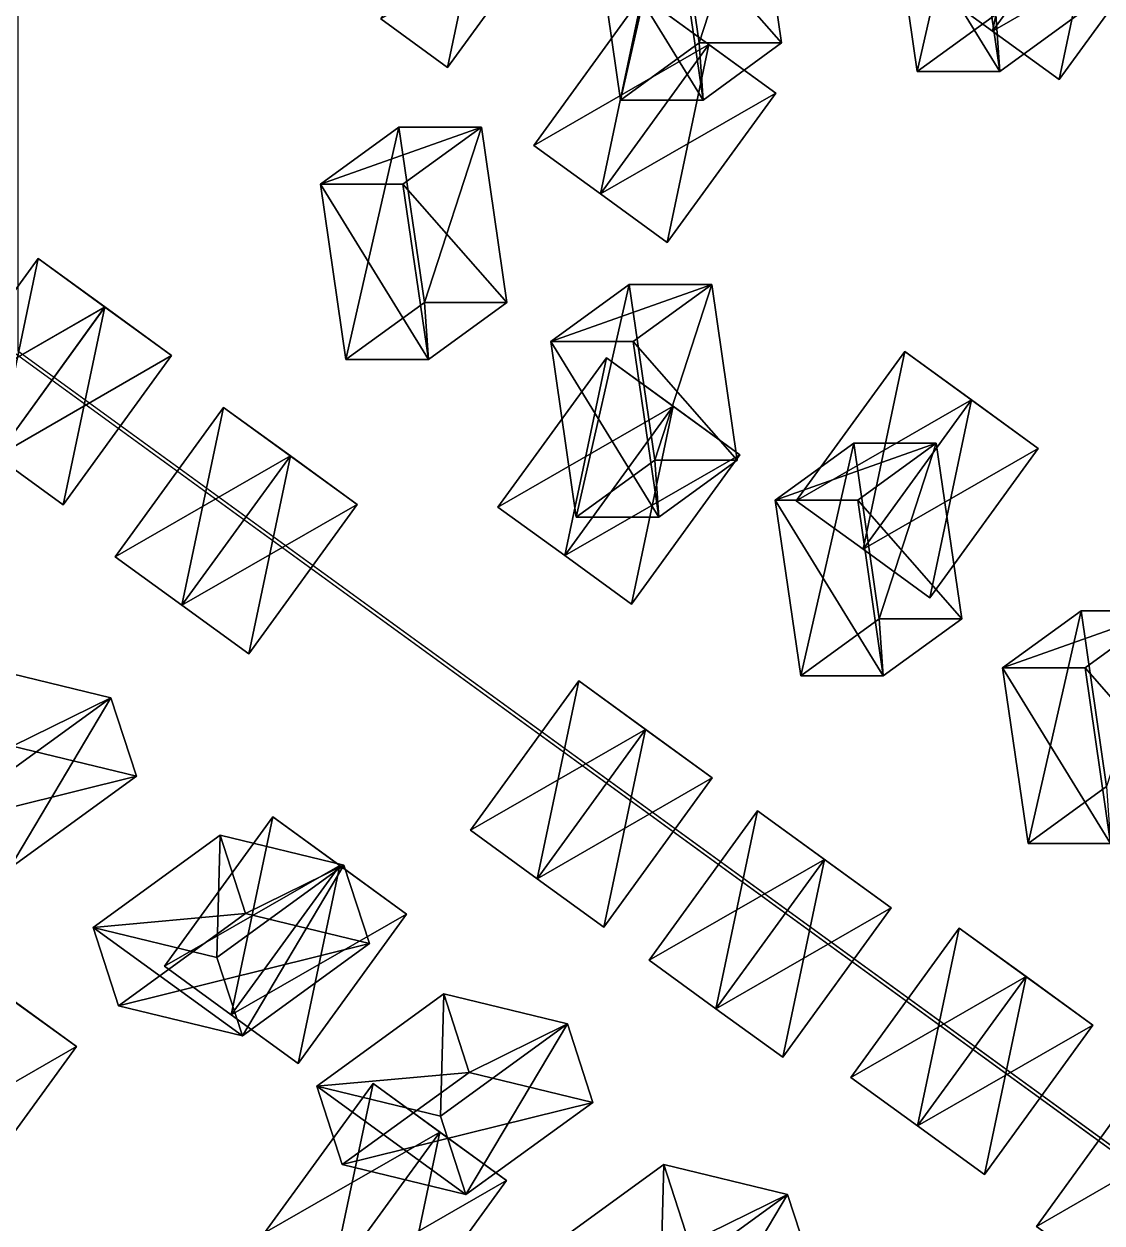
# Model space of a CAD drawing. Header units: metres. Extents: x -324 to 324, y -310 to 311.
# Drawn here: x 162.3 to 220.7, y -164.8 to -99.9 of the extents above; entities that cross this region are included whole.
import ezdxf

# ---------------------------------------------------------------- set-up
doc = ezdxf.new("R2010")
doc.units = ezdxf.units.M

msp = doc.modelspace()

# ---------------------------------------------------------------- linework, layer by layer
for p, q in [((161.96652, -117.55703, -738.10077), (261.9763, -190.21126, -938.09595)), ((261.8568, -190.37567, -938.0959), (161.85379, -117.71214, -738.10077))]:
    msp.add_line(p, q)
for points in [[(61.803394, -190.21127, -1262), (61.803425, 190.21133, -1262), (200, 2.2904767e-05, -1262), (200.0001, 0.00012290476, -1261.9999)], [(161.96648, 117.557076, -738.10077), (161.96652, -117.55703, -738.10077), (261.9763, -190.21126, -938.09595), (261.97638, -190.21115, -938.0958)], [(161.96648, 117.557076, -738.10077), (261.9763, -190.21126, -938.09595), (323.78568, 7.632487e-05, -1061.6997), (323.78577, 0.00017632486, -1061.6996)], [(261.94806, -190.3165, -938.3003), (61.935287, -190.30716, -1261.8993), (200.13196, -0.09587097, -1261.8992), (200.13206, -0.09577097, -1261.899)], [(261.94806, -190.3165, -938.3003), (200.13196, -0.09587097, -1261.8992), (323.74664, -0.101638794, -1061.904), (323.74673, -0.10153879, -1061.9039)], [(214.79051, -100.23242, -1139.4856), (211.17256, -97.60383, -1137.2493), (217.05042, -89.513664, -1137.2493), (217.05052, -89.513565, -1137.2491)], [(217.05042, -89.513664, -1137.2493), (220.66837, -92.14226, -1139.4856), (214.79051, -100.23242, -1139.4856), (214.79062, -100.23232, -1139.4855)], [(210.71364, -102.41851, -827.7577), (209.33154, -92.90794, -824.9938), (213.5852, -89.81777, -833.5001), (213.58531, -89.81767, -833.5)], [(213.5852, -89.81777, -833.5001), (214.96732, -99.32834, -836.264), (210.71364, -102.41851, -827.7577), (210.71375, -102.41841, -827.75757)], [(185.26163, -102.20438, -1184.9407), (181.64323, -99.57546, -1193.8848), (187.52109, -91.4853, -1193.8848), (187.5212, -91.4852, -1193.8846)], [(187.52109, -91.4853, -1193.8848), (191.13948, -94.11421, -1184.9407), (185.26163, -102.20438, -1184.9407), (185.26173, -102.20428, -1184.9406)], [(194.6396, -103.96973, -795.6135), (193.2575, -94.45916, -792.8496), (197.51117, -91.36899, -801.35596), (197.51128, -91.36889, -801.35583)], [(197.51117, -91.36899, -801.35596), (198.89328, -100.879555, -804.1198), (194.6396, -103.96973, -795.6135), (194.63971, -103.96963, -795.6134)], [(198.89328, -100.879555, -804.1198), (197.51117, -91.36899, -801.35596), (201.9832, -91.36899, -799.1196), (201.9833, -91.36889, -799.1195)], [(203.3653, -100.879555, -801.88354), (201.9832, -91.36899, -799.1196), (197.72952, -94.45916, -790.61334), (197.72963, -94.45906, -790.6132)], [(201.9832, -91.36899, -799.1196), (203.3653, -100.879555, -801.88354), (198.89328, -100.879555, -804.1198), (198.89339, -100.879456, -804.1197)], [(211.17256, -97.60383, -1137.2493), (214.79095, -100.23274, -1128.3052), (220.66881, -92.14258, -1128.3052), (220.66891, -92.14248, -1128.305)], [(218.4089, -102.861336, -1130.5415), (214.79051, -100.23242, -1139.4856), (220.66837, -92.14226, -1139.4856), (220.66847, -92.14216, -1139.4855)], [(224.28676, -94.77117, -1130.5415), (220.66881, -92.14258, -1128.3052), (214.79095, -100.23274, -1128.3052), (214.79106, -100.23264, -1128.305)], [(220.66837, -92.14226, -1139.4856), (224.28676, -94.77117, -1130.5415), (218.4089, -102.861336, -1130.5415), (218.40901, -102.86124, -1130.5414)], [(215.18567, -102.41851, -825.52136), (213.80356, -92.90794, -822.7575), (209.33154, -92.90794, -824.9938), (209.33165, -92.907845, -824.99365)], [(209.33154, -92.90794, -824.9938), (210.71364, -102.41851, -827.7577), (215.18567, -102.41851, -825.52136), (215.18578, -102.41841, -825.52124)], [(213.80356, -92.90794, -822.7575), (215.18567, -102.41851, -825.52136), (219.43933, -99.32834, -834.0277), (219.43944, -99.32824, -834.0276)], [(181.64368, -99.57578, -1182.7043), (185.26163, -102.20438, -1184.9407), (191.13948, -94.11421, -1184.9407), (191.13959, -94.11411, -1184.9406)], [(199.11163, -103.96973, -793.3772), (197.72952, -94.45916, -790.61334), (193.2575, -94.45916, -792.8496), (193.25761, -94.45906, -792.8495)], [(193.2575, -94.45916, -792.8496), (194.6396, -103.96973, -795.6135), (199.11163, -103.96973, -793.3772), (199.11174, -103.96963, -793.3771)], [(197.72952, -94.45916, -790.61334), (199.11163, -103.96973, -793.3772), (203.3653, -100.879555, -801.88354), (203.3654, -100.879456, -801.8834)], [(214.79095, -100.23274, -1128.3052), (218.4089, -102.861336, -1130.5415), (224.28676, -94.77117, -1130.5415), (224.28687, -94.77107, -1130.5414)], [(214.79095, -100.23274, -1128.3052), (211.17256, -97.60383, -1137.2493), (214.79051, -100.23242, -1139.4856), (214.79062, -100.23232, -1139.4855)], [(193.5486, -109.05278, -1163.4839), (189.93065, -106.42419, -1161.2476), (195.8085, -98.33402, -1161.2476), (195.80861, -98.33392, -1161.2474)], [(199.4269, -100.96294, -1152.3035), (195.8085, -98.33402, -1161.2476), (189.93065, -106.42419, -1161.2476), (189.93076, -106.42409, -1161.2474)], [(195.8085, -98.33402, -1161.2476), (199.42645, -100.962616, -1163.4839), (193.5486, -109.05278, -1163.4839), (193.5487, -109.05268, -1163.4838)], [(203.04485, -103.59153, -1154.5398), (199.42645, -100.962616, -1163.4839), (195.8085, -98.33402, -1161.2476), (195.80861, -98.33392, -1161.2474)], [(195.8085, -98.33402, -1161.2476), (199.4269, -100.96294, -1152.3035), (203.04485, -103.59153, -1154.5398), (203.04495, -103.59143, -1154.5397)], [(215.18567, -102.41851, -825.52136), (210.71364, -102.41851, -827.7577), (214.96732, -99.32834, -836.264), (214.96742, -99.32824, -836.26385)], [(214.96732, -99.32834, -836.264), (219.43933, -99.32834, -834.0277), (215.18567, -102.41851, -825.52136), (215.18578, -102.41841, -825.52124)], [(181.64323, -99.57546, -1193.8848), (185.26163, -102.20438, -1184.9407), (181.64368, -99.57578, -1182.7043), (181.64378, -99.57568, -1182.7042)], [(214.79051, -100.23242, -1139.4856), (218.4089, -102.861336, -1130.5415), (214.79095, -100.23274, -1128.3052), (214.79106, -100.23264, -1128.305)], [(189.93065, -106.42419, -1161.2476), (193.54904, -109.0531, -1152.3035), (199.4269, -100.96294, -1152.3035), (199.427, -100.96284, -1152.3033)], [(197.16699, -111.681694, -1154.5398), (193.5486, -109.05278, -1163.4839), (199.42645, -100.962616, -1163.4839), (199.42656, -100.96252, -1163.4838)], [(203.04485, -103.59153, -1154.5398), (199.4269, -100.96294, -1152.3035), (193.54904, -109.0531, -1152.3035), (193.54915, -109.053, -1152.3033)], [(199.11163, -103.96973, -793.3772), (194.6396, -103.96973, -795.6135), (198.89328, -100.879555, -804.1198), (198.89339, -100.879456, -804.1197)], [(199.42645, -100.962616, -1163.4839), (203.04485, -103.59153, -1154.5398), (197.16699, -111.681694, -1154.5398), (197.1671, -111.681595, -1154.5397)], [(198.89328, -100.879555, -804.1198), (203.3653, -100.879555, -801.88354), (199.11163, -103.96973, -793.3772), (199.11174, -103.96963, -793.3771)], [(193.54904, -109.0531, -1152.3035), (197.16699, -111.681694, -1154.5398), (203.04485, -103.59153, -1154.5398), (203.04495, -103.59143, -1154.5397)], [(179.7541, -118.03265, -765.8462), (178.37201, -108.52209, -763.0823), (182.62567, -105.431915, -771.5886), (182.62578, -105.431816, -771.5885)], [(178.37201, -108.52209, -763.0823), (182.84402, -108.52209, -760.846), (187.0977, -105.431915, -769.3523), (187.09781, -105.431816, -769.3522)], [(187.0977, -105.431915, -769.3523), (182.62567, -105.431915, -771.5886), (178.37201, -108.52209, -763.0823), (178.37212, -108.52199, -763.08215)], [(182.62567, -105.431915, -771.5886), (184.00778, -114.94248, -774.3525), (179.7541, -118.03265, -765.8462), (179.75421, -118.032555, -765.84607)], [(184.00778, -114.94248, -774.3525), (182.62567, -105.431915, -771.5886), (187.0977, -105.431915, -769.3523), (187.09781, -105.431816, -769.3522)], [(188.4798, -114.94248, -772.1162), (187.0977, -105.431915, -769.3523), (182.84402, -108.52209, -760.846), (182.84413, -108.52199, -760.8459)], [(187.0977, -105.431915, -769.3523), (188.4798, -114.94248, -772.1162), (184.00778, -114.94248, -774.3525), (184.00789, -114.94238, -774.35236)], [(193.54904, -109.0531, -1152.3035), (189.93065, -106.42419, -1161.2476), (193.5486, -109.05278, -1163.4839), (193.5487, -109.05268, -1163.4838)], [(184.22614, -118.03265, -763.60986), (182.84402, -108.52209, -760.846), (178.37201, -108.52209, -763.0823), (178.37212, -108.52199, -763.08215)], [(178.37201, -108.52209, -763.0823), (179.7541, -118.03265, -765.8462), (184.22614, -118.03265, -763.60986), (184.22624, -118.032555, -763.60974)], [(182.84402, -108.52209, -760.846), (184.22614, -118.03265, -763.60986), (188.4798, -114.94248, -772.1162), (188.4799, -114.94238, -772.1161)], [(193.5486, -109.05278, -1163.4839), (197.16699, -111.681694, -1154.5398), (193.54904, -109.0531, -1152.3035), (193.54915, -109.053, -1152.3033)], [(160.81134, -123.271286, -1199.7346), (157.19339, -120.64269, -1197.4983), (163.07124, -112.55253, -1197.4983), (163.07135, -112.55243, -1197.4982)], [(166.68964, -115.18144, -1188.5542), (163.07124, -112.55253, -1197.4983), (157.19339, -120.64269, -1197.4983), (157.1935, -120.64259, -1197.4982)], [(163.07124, -112.55253, -1197.4983), (166.6892, -115.18112, -1199.7346), (160.81134, -123.271286, -1199.7346), (160.81145, -123.27119, -1199.7345)], [(170.30759, -117.810036, -1190.7905), (166.6892, -115.18112, -1199.7346), (163.07124, -112.55253, -1197.4983), (163.07135, -112.55243, -1197.4982)], [(163.07124, -112.55253, -1197.4983), (166.68964, -115.18144, -1188.5542), (170.30759, -117.810036, -1190.7905), (170.3077, -117.80994, -1190.7904)], [(192.23196, -126.56669, -790.7989), (190.84987, -117.05612, -788.035), (195.10353, -113.96595, -796.5413), (195.10364, -113.96585, -796.5412)], [(190.84987, -117.05612, -788.035), (195.32188, -117.05612, -785.7987), (199.57556, -113.96595, -794.305), (199.57567, -113.96585, -794.3049)], [(199.57556, -113.96595, -794.305), (195.10353, -113.96595, -796.5413), (190.84987, -117.05612, -788.035), (190.84998, -117.05602, -788.03485)], [(195.10353, -113.96595, -796.5413), (196.48564, -123.47652, -799.3052), (192.23196, -126.56669, -790.7989), (192.23207, -126.56659, -790.79877)], [(196.48564, -123.47652, -799.3052), (195.10353, -113.96595, -796.5413), (199.57556, -113.96595, -794.305), (199.57567, -113.96585, -794.3049)], [(200.95766, -123.47652, -797.0689), (199.57556, -113.96595, -794.305), (195.32188, -117.05612, -785.7987), (195.32199, -117.05602, -785.7986)], [(199.57556, -113.96595, -794.305), (200.95766, -123.47652, -797.0689), (196.48564, -123.47652, -799.3052), (196.48575, -123.47642, -799.30505)], [(184.22614, -118.03265, -763.60986), (179.7541, -118.03265, -765.8462), (184.00778, -114.94248, -774.3525), (184.00789, -114.94238, -774.35236)], [(184.00778, -114.94248, -774.3525), (188.4798, -114.94248, -772.1162), (184.22614, -118.03265, -763.60986), (184.22624, -118.032555, -763.60974)], [(157.19339, -120.64269, -1197.4983), (160.81178, -123.27161, -1188.5542), (166.68964, -115.18144, -1188.5542), (166.68974, -115.18134, -1188.5541)], [(164.42973, -125.9002, -1190.7905), (160.81134, -123.271286, -1199.7346), (166.6892, -115.18112, -1199.7346), (166.6893, -115.18102, -1199.7345)], [(170.30759, -117.810036, -1190.7905), (166.68964, -115.18144, -1188.5542), (160.81178, -123.27161, -1188.5542), (160.81189, -123.27151, -1188.5541)], [(166.6892, -115.18112, -1199.7346), (170.30759, -117.810036, -1190.7905), (164.42973, -125.9002, -1190.7905), (164.42984, -125.9001, -1190.7904)], [(196.704, -126.56669, -788.56256), (195.32188, -117.05612, -785.7987), (190.84987, -117.05612, -788.035), (190.84998, -117.05602, -788.03485)], [(190.84987, -117.05612, -788.035), (192.23196, -126.56669, -790.7989), (196.704, -126.56669, -788.56256), (196.7041, -126.56659, -788.56244)], [(195.32188, -117.05612, -785.7987), (196.704, -126.56669, -788.56256), (200.95766, -123.47652, -797.0689), (200.95776, -123.47642, -797.0688)], [(161.85379, -117.71214, -738.10077), (100.05529, -307.93845, -1061.6997), (261.8568, -190.37567, -938.0959), (261.8569, -190.37556, -938.09576)], [(160.81178, -123.27161, -1188.5542), (164.42973, -125.9002, -1190.7905), (170.30759, -117.810036, -1190.7905), (170.3077, -117.80994, -1190.7904)], [(191.60938, -128.65083, -1143.5852), (187.99142, -126.02223, -1141.3489), (193.86928, -117.93207, -1141.3489), (193.86938, -117.93197, -1141.3488)], [(197.48767, -120.56098, -1132.4048), (193.86928, -117.93207, -1141.3489), (187.99142, -126.02223, -1141.3489), (187.99153, -126.02213, -1141.3488)], [(193.86928, -117.93207, -1141.3489), (197.48723, -120.56066, -1143.5852), (191.60938, -128.65083, -1143.5852), (191.60948, -128.65073, -1143.5851)], [(201.10562, -123.189575, -1134.6411), (197.48723, -120.56066, -1143.5852), (193.86928, -117.93207, -1141.3489), (193.86938, -117.93197, -1141.3488)], [(193.86928, -117.93207, -1141.3489), (197.48767, -120.56098, -1132.4048), (201.10562, -123.189575, -1134.6411), (201.10573, -123.189476, -1134.641)], [(207.77765, -128.30284, -1117.8365), (204.1597, -125.67425, -1115.6002), (210.03755, -117.58408, -1115.6002), (210.03766, -117.583984, -1115.6001)], [(213.65594, -120.213, -1106.6561), (210.03755, -117.58408, -1115.6002), (204.1597, -125.67425, -1115.6002), (204.1598, -125.67415, -1115.6001)], [(210.03755, -117.58408, -1115.6002), (213.6555, -120.21268, -1117.8365), (207.77765, -128.30284, -1117.8365), (207.77776, -128.30273, -1117.8364)], [(217.2739, -122.84159, -1108.8925), (213.6555, -120.21268, -1117.8365), (210.03755, -117.58408, -1115.6002), (210.03766, -117.583984, -1115.6001)], [(210.03755, -117.58408, -1115.6002), (213.65594, -120.213, -1106.6561), (217.2739, -122.84159, -1108.8925), (217.274, -122.84149, -1108.8923)], [(170.86488, -131.33951, -1173.986), (167.24693, -128.71092, -1171.7496), (173.12479, -120.62075, -1171.7496), (173.1249, -120.62065, -1171.7495)], [(176.74318, -123.249664, -1162.8055), (173.12479, -120.62075, -1171.7496), (167.24693, -128.71092, -1171.7496), (167.24704, -128.71082, -1171.7495)], [(173.12479, -120.62075, -1171.7496), (176.74274, -123.249344, -1173.986), (170.86488, -131.33951, -1173.986), (170.86499, -131.3394, -1173.9858)], [(180.36113, -125.87826, -1165.0419), (176.74274, -123.249344, -1173.986), (173.12479, -120.62075, -1171.7496), (173.1249, -120.62065, -1171.7495)], [(173.12479, -120.62075, -1171.7496), (176.74318, -123.249664, -1162.8055), (180.36113, -125.87826, -1165.0419), (180.36124, -125.87816, -1165.0417)], [(187.99142, -126.02223, -1141.3489), (191.60982, -128.65115, -1132.4048), (197.48767, -120.56098, -1132.4048), (197.48778, -120.56088, -1132.4047)], [(195.22777, -131.27974, -1134.6411), (191.60938, -128.65083, -1143.5852), (197.48723, -120.56066, -1143.5852), (197.48734, -120.56056, -1143.5851)], [(201.10562, -123.189575, -1134.6411), (197.48767, -120.56098, -1132.4048), (191.60982, -128.65115, -1132.4048), (191.60992, -128.65105, -1132.4047)], [(197.48723, -120.56066, -1143.5852), (201.10562, -123.189575, -1134.6411), (195.22777, -131.27974, -1134.6411), (195.22787, -131.27963, -1134.641)], [(204.1597, -125.67425, -1115.6002), (207.77809, -128.30316, -1106.6561), (213.65594, -120.213, -1106.6561), (213.65605, -120.2129, -1106.656)], [(211.39604, -130.93176, -1108.8925), (207.77765, -128.30284, -1117.8365), (213.6555, -120.21268, -1117.8365), (213.65561, -120.21258, -1117.8364)], [(217.2739, -122.84159, -1108.8925), (213.65594, -120.213, -1106.6561), (207.77809, -128.30316, -1106.6561), (207.7782, -128.30305, -1106.656)], [(213.6555, -120.21268, -1117.8365), (217.2739, -122.84159, -1108.8925), (211.39604, -130.93176, -1108.8925), (211.39615, -130.93166, -1108.8923)], [(204.40369, -135.16064, -815.13934), (203.02159, -125.65008, -812.3754), (207.27525, -122.559906, -820.8818), (207.27536, -122.55981, -820.88165)], [(203.02159, -125.65008, -812.3754), (207.4936, -125.65008, -810.13916), (211.74728, -122.559906, -818.64545), (211.74739, -122.55981, -818.6453)], [(211.74728, -122.559906, -818.64545), (207.27525, -122.559906, -820.8818), (203.02159, -125.65008, -812.3754), (203.0217, -125.64998, -812.3753)], [(207.27525, -122.559906, -820.8818), (208.65736, -132.07047, -823.6456), (204.40369, -135.16064, -815.13934), (204.4038, -135.16054, -815.1392)], [(208.65736, -132.07047, -823.6456), (207.27525, -122.559906, -820.8818), (211.74728, -122.559906, -818.64545), (211.74739, -122.55981, -818.6453)], [(213.12938, -132.07047, -821.40936), (211.74728, -122.559906, -818.64545), (207.4936, -125.65008, -810.13916), (207.49371, -125.64998, -810.13904)], [(211.74728, -122.559906, -818.64545), (213.12938, -132.07047, -821.40936), (208.65736, -132.07047, -823.6456), (208.65747, -132.07036, -823.6455)], [(160.81134, -123.271286, -1199.7346), (164.42973, -125.9002, -1190.7905), (160.81178, -123.27161, -1188.5542), (160.81189, -123.27151, -1188.5541)], [(167.24693, -128.71092, -1171.7496), (170.86533, -131.33983, -1162.8055), (176.74318, -123.249664, -1162.8055), (176.74329, -123.249565, -1162.8054)], [(174.48328, -133.96843, -1165.0419), (170.86488, -131.33951, -1173.986), (176.74274, -123.249344, -1173.986), (176.74284, -123.249245, -1173.9858)], [(180.36113, -125.87826, -1165.0419), (176.74318, -123.249664, -1162.8055), (170.86533, -131.33983, -1162.8055), (170.86543, -131.33972, -1162.8054)], [(176.74274, -123.249344, -1173.986), (180.36113, -125.87826, -1165.0419), (174.48328, -133.96843, -1165.0419), (174.48338, -133.96832, -1165.0417)], [(191.60982, -128.65115, -1132.4048), (195.22777, -131.27974, -1134.6411), (201.10562, -123.189575, -1134.6411), (201.10573, -123.189476, -1134.641)], [(207.77809, -128.30316, -1106.6561), (211.39604, -130.93176, -1108.8925), (217.2739, -122.84159, -1108.8925), (217.274, -122.84149, -1108.8923)], [(196.704, -126.56669, -788.56256), (192.23196, -126.56669, -790.7989), (196.48564, -123.47652, -799.3052), (196.48575, -123.47642, -799.30505)], [(196.48564, -123.47652, -799.3052), (200.95766, -123.47652, -797.0689), (196.704, -126.56669, -788.56256), (196.7041, -126.56659, -788.56244)], [(170.86533, -131.33983, -1162.8055), (174.48328, -133.96843, -1165.0419), (180.36113, -125.87826, -1165.0419), (180.36124, -125.87816, -1165.0417)], [(208.87572, -135.16064, -812.903), (207.4936, -125.65008, -810.13916), (203.02159, -125.65008, -812.3754), (203.0217, -125.64998, -812.3753)], [(203.02159, -125.65008, -812.3754), (204.40369, -135.16064, -815.13934), (208.87572, -135.16064, -812.903), (208.87582, -135.16054, -812.9029)], [(207.77809, -128.30316, -1106.6561), (204.1597, -125.67425, -1115.6002), (207.77765, -128.30284, -1117.8365), (207.77776, -128.30273, -1117.8364)], [(207.4936, -125.65008, -810.13916), (208.87572, -135.16064, -812.903), (213.12938, -132.07047, -821.40936), (213.12949, -132.07036, -821.40924)], [(191.60982, -128.65115, -1132.4048), (187.99142, -126.02223, -1141.3489), (191.60938, -128.65083, -1143.5852), (191.60948, -128.65073, -1143.5851)], [(207.77765, -128.30284, -1117.8365), (211.39604, -130.93176, -1108.8925), (207.77809, -128.30316, -1106.6561), (207.7782, -128.30305, -1106.656)], [(170.86533, -131.33983, -1162.8055), (167.24693, -128.71092, -1171.7496), (170.86488, -131.33951, -1173.986), (170.86499, -131.3394, -1173.9858)], [(191.60938, -128.65083, -1143.5852), (195.22777, -131.27974, -1134.6411), (191.60982, -128.65115, -1132.4048), (191.60992, -128.65105, -1132.4047)], [(170.86488, -131.33951, -1173.986), (174.48328, -133.96843, -1165.0419), (170.86533, -131.33983, -1162.8055), (170.86543, -131.33972, -1162.8054)], [(216.71942, -144.24568, -839.7678), (215.33733, -134.73512, -837.0039), (219.59099, -131.64494, -845.51025), (219.5911, -131.64484, -845.51013)], [(215.33733, -134.73512, -837.0039), (219.80934, -134.73512, -834.76764), (224.06302, -131.64494, -843.2739), (224.06313, -131.64484, -843.2738)], [(224.06302, -131.64494, -843.2739), (219.59099, -131.64494, -845.51025), (215.33733, -134.73512, -837.0039), (215.33743, -134.73502, -837.0038)], [(219.59099, -131.64494, -845.51025), (220.9731, -141.1555, -848.2741), (216.71942, -144.24568, -839.7678), (216.71953, -144.24557, -839.7677)], [(220.9731, -141.1555, -848.2741), (219.59099, -131.64494, -845.51025), (224.06302, -131.64494, -843.2739), (224.06313, -131.64484, -843.2738)], [(225.44511, -141.1555, -846.03784), (224.06302, -131.64494, -843.2739), (219.80934, -134.73512, -834.76764), (219.80945, -134.73502, -834.7675)], [(208.87572, -135.16064, -812.903), (204.40369, -135.16064, -815.13934), (208.65736, -132.07047, -823.6456), (208.65747, -132.07036, -823.6455)], [(208.65736, -132.07047, -823.6456), (213.12938, -132.07047, -821.40936), (208.87572, -135.16064, -812.903), (208.87582, -135.16054, -812.9029)], [(160.3066, -134.71898, -761.6641), (167.01491, -136.34392, -768.9), (160.13307, -141.34416, -774.1572), (160.13318, -141.34406, -774.1571)], [(167.01491, -136.34392, -768.9), (160.3066, -134.71898, -761.6641), (161.68852, -138.97212, -759.42786), (161.68863, -138.97202, -759.42773)], [(221.19145, -144.24568, -837.5315), (219.80934, -134.73512, -834.76764), (215.33733, -134.73512, -837.0039), (215.33743, -134.73502, -837.0038)], [(215.33733, -134.73512, -837.0039), (216.71942, -144.24568, -839.7678), (221.19145, -144.24568, -837.5315), (221.19156, -144.24557, -837.5314)], [(219.80934, -134.73512, -834.76764), (221.19145, -144.24568, -837.5315), (225.44511, -141.1555, -846.03784), (225.44522, -141.1554, -846.0377)], [(190.11232, -146.15115, -1125.4368), (186.49437, -143.52257, -1123.2004), (192.37222, -135.43239, -1123.2004), (192.37233, -135.43228, -1123.2003)], [(195.99062, -138.06131, -1114.2563), (192.37222, -135.43239, -1123.2004), (186.49437, -143.52257, -1123.2004), (186.49448, -143.52246, -1123.2003)], [(192.37222, -135.43239, -1123.2004), (195.99017, -138.06099, -1125.4368), (190.11232, -146.15115, -1125.4368), (190.11243, -146.15105, -1125.4366)], [(199.60857, -140.6899, -1116.4927), (195.99017, -138.06099, -1125.4368), (192.37222, -135.43239, -1123.2004), (192.37233, -135.43228, -1123.2003)], [(192.37222, -135.43239, -1123.2004), (195.99062, -138.06131, -1114.2563), (199.60857, -140.6899, -1116.4927), (199.60867, -140.68979, -1116.4926)], [(161.515, -145.5973, -771.92096), (160.13307, -141.34416, -774.1572), (167.01491, -136.34392, -768.9), (167.01501, -136.34381, -768.8999)], [(167.01491, -136.34392, -768.9), (168.39684, -140.59706, -766.66376), (161.515, -145.5973, -771.92096), (161.5151, -145.5972, -771.92084)], [(161.68852, -138.97212, -759.42786), (168.39684, -140.59706, -766.66376), (167.01491, -136.34392, -768.9), (167.01501, -136.34381, -768.8999)], [(186.49437, -143.52257, -1123.2004), (190.11276, -146.15147, -1114.2563), (195.99062, -138.06131, -1114.2563), (195.99072, -138.0612, -1114.2562)], [(193.73071, -148.78008, -1116.4927), (190.11232, -146.15115, -1125.4368), (195.99017, -138.06099, -1125.4368), (195.99028, -138.06088, -1125.4366)], [(199.60857, -140.6899, -1116.4927), (195.99062, -138.06131, -1114.2563), (190.11276, -146.15147, -1114.2563), (190.11287, -146.15137, -1114.2562)], [(195.99017, -138.06099, -1125.4368), (199.60857, -140.6899, -1116.4927), (193.73071, -148.78008, -1116.4927), (193.73082, -148.77997, -1116.4926)], [(168.39684, -140.59706, -766.66376), (161.68852, -138.97212, -759.42786), (154.80669, -143.97237, -764.68506), (154.8068, -143.97226, -764.68494)], [(154.80669, -143.97237, -764.68506), (161.515, -145.5973, -771.92096), (168.39684, -140.59706, -766.66376), (168.39694, -140.59695, -766.66364)], [(190.11276, -146.15147, -1114.2563), (193.73071, -148.78008, -1116.4927), (199.60857, -140.6899, -1116.4927), (199.60867, -140.68979, -1116.4926)], [(221.19145, -144.24568, -837.5315), (216.71942, -144.24568, -839.7678), (220.9731, -141.1555, -848.2741), (220.9732, -141.1554, -848.274)], [(173.53761, -153.52446, -1143.5852), (169.91966, -150.89587, -1141.3489), (175.79752, -142.8057, -1141.3489), (175.79762, -142.80559, -1141.3488)], [(179.41591, -145.43462, -1132.4048), (175.79752, -142.8057, -1141.3489), (169.91966, -150.89587, -1141.3489), (169.91977, -150.89577, -1141.3488)], [(175.79752, -142.8057, -1141.3489), (179.41547, -145.4343, -1143.5852), (173.53761, -153.52446, -1143.5852), (173.53772, -153.52435, -1143.5851)], [(183.03386, -148.0632, -1134.6411), (179.41547, -145.4343, -1143.5852), (175.79752, -142.8057, -1141.3489), (175.79762, -142.80559, -1141.3488)], [(175.79752, -142.8057, -1141.3489), (179.41591, -145.43462, -1132.4048), (183.03386, -148.0632, -1134.6411), (183.03397, -148.0631, -1134.641)], [(199.80235, -153.19138, -1101.4846), (196.1844, -150.56279, -1099.2483), (202.06226, -142.47261, -1099.2483), (202.06236, -142.4725, -1099.2482)], [(205.68065, -145.10153, -1090.3042), (202.06226, -142.47261, -1099.2483), (196.1844, -150.56279, -1099.2483), (196.18451, -150.56268, -1099.2482)], [(202.06226, -142.47261, -1099.2483), (205.6802, -145.10121, -1101.4846), (199.80235, -153.19138, -1101.4846), (199.80246, -153.19127, -1101.4845)], [(209.2986, -147.73012, -1092.5405), (205.6802, -145.10121, -1101.4846), (202.06226, -142.47261, -1099.2483), (202.06236, -142.4725, -1099.2482)], [(202.06226, -142.47261, -1099.2483), (205.68065, -145.10153, -1090.3042), (209.2986, -147.73012, -1092.5405), (209.2987, -147.73001, -1092.5404)], [(190.11276, -146.15147, -1114.2563), (186.49437, -143.52257, -1123.2004), (190.11232, -146.15115, -1125.4368), (190.11243, -146.15105, -1125.4366)], [(172.75938, -150.4114, -799.2046), (166.05107, -148.78647, -791.9687), (172.9329, -143.78622, -786.7115), (172.93301, -143.78612, -786.71136)], [(174.31483, -148.03937, -784.4752), (172.9329, -143.78622, -786.7115), (166.05107, -148.78647, -791.9687), (166.05118, -148.78636, -791.96857)], [(172.9329, -143.78622, -786.7115), (179.64122, -145.41116, -793.9474), (172.75938, -150.4114, -799.2046), (172.75949, -150.4113, -799.20447)], [(179.64122, -145.41116, -793.9474), (172.9329, -143.78622, -786.7115), (174.31483, -148.03937, -784.4752), (174.31494, -148.03926, -784.4751)], [(169.91966, -150.89587, -1141.3489), (173.53806, -153.52478, -1132.4048), (179.41591, -145.43462, -1132.4048), (179.41602, -145.43451, -1132.4047)], [(174.14131, -154.66455, -796.9683), (172.75938, -150.4114, -799.2046), (179.64122, -145.41116, -793.9474), (179.64133, -145.41106, -793.94727)], [(177.156, -156.15338, -1134.6411), (173.53761, -153.52446, -1143.5852), (179.41547, -145.4343, -1143.5852), (179.41557, -145.43419, -1143.5851)], [(183.03386, -148.0632, -1134.6411), (179.41591, -145.43462, -1132.4048), (173.53806, -153.52478, -1132.4048), (173.53816, -153.52467, -1132.4047)], [(179.64122, -145.41116, -793.9474), (181.02315, -149.6643, -791.7111), (174.14131, -154.66455, -796.9683), (174.14142, -154.66444, -796.9682)], [(174.31483, -148.03937, -784.4752), (181.02315, -149.6643, -791.7111), (179.64122, -145.41116, -793.9474), (179.64133, -145.41106, -793.94727)], [(179.41547, -145.4343, -1143.5852), (183.03386, -148.0632, -1134.6411), (177.156, -156.15338, -1134.6411), (177.15611, -156.15327, -1134.641)], [(196.1844, -150.56279, -1099.2483), (199.8028, -153.1917, -1090.3042), (205.68065, -145.10153, -1090.3042), (205.68076, -145.10143, -1090.3041)], [(203.42075, -155.8203, -1092.5405), (199.80235, -153.19138, -1101.4846), (205.6802, -145.10121, -1101.4846), (205.68031, -145.1011, -1101.4845)], [(209.2986, -147.73012, -1092.5405), (205.68065, -145.10153, -1090.3042), (199.8028, -153.1917, -1090.3042), (199.8029, -153.19159, -1090.3041)], [(205.6802, -145.10121, -1101.4846), (209.2986, -147.73012, -1092.5405), (203.42075, -155.8203, -1092.5405), (203.42085, -155.82019, -1092.5404)], [(190.11232, -146.15115, -1125.4368), (193.73071, -148.78008, -1116.4927), (190.11276, -146.15147, -1114.2563), (190.11287, -146.15137, -1114.2562)], [(166.05107, -148.78647, -791.9687), (167.433, -153.03961, -789.7324), (174.31483, -148.03937, -784.4752), (174.31494, -148.03926, -784.4751)], [(181.02315, -149.6643, -791.7111), (174.31483, -148.03937, -784.4752), (167.433, -153.03961, -789.7324), (167.4331, -153.0395, -789.7323)], [(173.53806, -153.52478, -1132.4048), (177.156, -156.15338, -1134.6411), (183.03386, -148.0632, -1134.6411), (183.03397, -148.0631, -1134.641)], [(199.8028, -153.1917, -1090.3042), (203.42075, -155.8203, -1092.5405), (209.2986, -147.73012, -1092.5405), (209.2987, -147.73001, -1092.5404)], [(174.14131, -154.66455, -796.9683), (167.433, -153.03961, -789.7324), (166.05107, -148.78647, -791.9687), (166.05118, -148.78636, -791.96857)], [(166.05107, -148.78647, -791.9687), (172.75938, -150.4114, -799.2046), (174.14131, -154.66455, -796.9683), (174.14142, -154.66444, -796.9682)], [(210.73367, -159.542, -1076.3348), (207.11572, -156.91342, -1074.0985), (212.99358, -148.82324, -1074.0985), (212.99368, -148.82314, -1074.0984)], [(216.61197, -151.45216, -1065.1544), (212.99358, -148.82324, -1074.0985), (207.11572, -156.91342, -1074.0985), (207.11583, -156.91331, -1074.0984)], [(212.99358, -148.82324, -1074.0985), (216.61153, -151.45184, -1076.3348), (210.73367, -159.542, -1076.3348), (210.73378, -159.5419, -1076.3347)], [(220.22992, -154.08075, -1067.3907), (216.61153, -151.45184, -1076.3348), (212.99358, -148.82324, -1074.0985), (212.99368, -148.82314, -1074.0984)], [(212.99358, -148.82324, -1074.0985), (216.61197, -151.45216, -1065.1544), (220.22992, -154.08075, -1067.3907), (220.23003, -154.08064, -1067.3906)], [(165.14554, -155.24599, -1155.1385), (161.52715, -152.61708, -1164.0826), (157.9092, -149.98848, -1161.8463), (157.9093, -149.98837, -1161.8462)], [(157.9092, -149.98848, -1161.8463), (161.52759, -152.6174, -1152.9022), (165.14554, -155.24599, -1155.1385), (165.14565, -155.24588, -1155.1384)], [(167.433, -153.03961, -789.7324), (174.14131, -154.66455, -796.9683), (181.02315, -149.6643, -791.7111), (181.02325, -149.6642, -791.711)], [(199.8028, -153.1917, -1090.3042), (196.1844, -150.56279, -1099.2483), (199.80235, -153.19138, -1101.4846), (199.80246, -153.19127, -1101.4845)], [(173.53806, -153.52478, -1132.4048), (169.91966, -150.89587, -1141.3489), (173.53761, -153.52446, -1143.5852), (173.53772, -153.52435, -1143.5851)], [(207.11572, -156.91342, -1074.0985), (210.73412, -159.54233, -1065.1544), (216.61197, -151.45216, -1065.1544), (216.61208, -151.45206, -1065.1543)], [(214.35207, -162.17093, -1067.3907), (210.73367, -159.542, -1076.3348), (216.61153, -151.45184, -1076.3348), (216.61163, -151.45174, -1076.3347)], [(220.22992, -154.08075, -1067.3907), (216.61197, -151.45216, -1065.1544), (210.73412, -159.54233, -1065.1544), (210.73422, -159.54222, -1065.1543)], [(216.61153, -151.45184, -1076.3348), (220.22992, -154.08075, -1067.3907), (214.35207, -162.17093, -1067.3907), (214.35217, -162.17082, -1067.3906)], [(165.14554, -155.24599, -1155.1385), (161.52759, -152.6174, -1152.9022), (155.64973, -160.70757, -1152.9022), (155.64984, -160.70746, -1152.9021)], [(161.52715, -152.61708, -1164.0826), (165.14554, -155.24599, -1155.1385), (159.26768, -163.33617, -1155.1385), (159.26779, -163.33606, -1155.1384)], [(184.87642, -159.01193, -823.0496), (178.1681, -157.387, -815.8137), (185.04994, -152.38675, -810.5565), (185.05005, -152.38664, -810.5564)], [(186.43187, -156.6399, -808.32025), (185.04994, -152.38675, -810.5565), (178.1681, -157.387, -815.8137), (178.16821, -157.38689, -815.8136)], [(185.04994, -152.38675, -810.5565), (191.75826, -154.01169, -817.7924), (184.87642, -159.01193, -823.0496), (184.87653, -159.01183, -823.0495)], [(191.75826, -154.01169, -817.7924), (185.04994, -152.38675, -810.5565), (186.43187, -156.6399, -808.32025), (186.43198, -156.63979, -808.3201)], [(199.80235, -153.19138, -1101.4846), (203.42075, -155.8203, -1092.5405), (199.8028, -153.1917, -1090.3042), (199.8029, -153.19159, -1090.3041)], [(173.53761, -153.52446, -1143.5852), (177.156, -156.15338, -1134.6411), (173.53806, -153.52478, -1132.4048), (173.53816, -153.52467, -1132.4047)], [(186.25835, -163.26508, -820.81335), (184.87642, -159.01193, -823.0496), (191.75826, -154.01169, -817.7924), (191.75836, -154.01158, -817.7923)], [(191.75826, -154.01169, -817.7924), (193.14018, -158.26483, -815.55615), (186.25835, -163.26508, -820.81335), (186.25845, -163.26497, -820.81323)], [(186.43187, -156.6399, -808.32025), (193.14018, -158.26483, -815.55615), (191.75826, -154.01169, -817.7924), (191.75836, -154.01158, -817.7923)], [(210.73412, -159.54233, -1065.1544), (214.35207, -162.17093, -1067.3907), (220.22992, -154.08075, -1067.3907), (220.23003, -154.08064, -1067.3906)], [(155.64973, -160.70757, -1152.9022), (159.26768, -163.33617, -1155.1385), (165.14554, -155.24599, -1155.1385), (165.14565, -155.24588, -1155.1384)], [(178.1681, -157.387, -815.8137), (179.55003, -161.64014, -813.57745), (186.43187, -156.6399, -808.32025), (186.43198, -156.63979, -808.3201)], [(193.14018, -158.26483, -815.55615), (186.43187, -156.6399, -808.32025), (179.55003, -161.64014, -813.57745), (179.55014, -161.64003, -813.57733)], [(210.73412, -159.54233, -1065.1544), (207.11572, -156.91342, -1074.0985), (210.73367, -159.542, -1076.3348), (210.73378, -159.5419, -1076.3347)], [(220.78722, -167.61023, -1050.5862), (217.16927, -164.98164, -1048.3499), (223.04712, -156.89146, -1048.3499), (223.04723, -156.89136, -1048.3497)], [(226.66551, -159.52039, -1039.4058), (223.04712, -156.89146, -1048.3499), (217.16927, -164.98164, -1048.3499), (217.16937, -164.98154, -1048.3497)], [(178.9597, -167.96733, -1117.8365), (175.34175, -165.33875, -1115.6002), (181.2196, -157.24857, -1115.6002), (181.21971, -157.24846, -1115.6001)], [(184.838, -159.87749, -1106.6561), (181.2196, -157.24857, -1115.6002), (175.34175, -165.33875, -1115.6002), (175.34186, -165.33864, -1115.6001)], [(186.25835, -163.26508, -820.81335), (179.55003, -161.64014, -813.57745), (178.1681, -157.387, -815.8137), (178.16821, -157.38689, -815.8136)], [(178.1681, -157.387, -815.8137), (184.87642, -159.01193, -823.0496), (186.25835, -163.26508, -820.81335), (186.25845, -163.26497, -820.81323)], [(181.2196, -157.24857, -1115.6002), (184.83755, -159.87717, -1117.8365), (178.9597, -167.96733, -1117.8365), (178.95981, -167.96722, -1117.8364)], [(188.45595, -162.50607, -1108.8925), (184.83755, -159.87717, -1117.8365), (181.2196, -157.24857, -1115.6002), (181.21971, -157.24846, -1115.6001)], [(181.2196, -157.24857, -1115.6002), (184.838, -159.87749, -1106.6561), (188.45595, -162.50607, -1108.8925), (188.45605, -162.50597, -1108.8923)], [(179.55003, -161.64014, -813.57745), (186.25835, -163.26508, -820.81335), (193.14018, -158.26483, -815.55615), (193.14029, -158.26472, -815.556)], [(210.73367, -159.542, -1076.3348), (214.35207, -162.17093, -1067.3907), (210.73412, -159.54233, -1065.1544), (210.73422, -159.54222, -1065.1543)], [(217.16927, -164.98164, -1048.3499), (220.78766, -167.61055, -1039.4058), (226.66551, -159.52039, -1039.4058), (226.66562, -159.52028, -1039.4056)], [(175.34175, -165.33875, -1115.6002), (178.96014, -167.96765, -1106.6561), (184.838, -159.87749, -1106.6561), (184.8381, -159.87738, -1106.656)], [(182.5781, -170.59625, -1108.8925), (178.9597, -167.96733, -1117.8365), (184.83755, -159.87717, -1117.8365), (184.83766, -159.87706, -1117.8364)], [(188.45595, -162.50607, -1108.8925), (184.838, -159.87749, -1106.6561), (178.96014, -167.96765, -1106.6561), (178.96025, -167.96754, -1106.656)], [(184.83755, -159.87717, -1117.8365), (188.45595, -162.50607, -1108.8925), (182.5781, -170.59625, -1108.8925), (182.5782, -170.59615, -1108.8923)], [(196.80284, -168.25302, -847.9951), (190.09453, -166.62808, -840.7592), (196.97636, -161.62784, -835.502), (196.97647, -161.62773, -835.5019)], [(198.35829, -165.88098, -833.26575), (196.97636, -161.62784, -835.502), (190.09453, -166.62808, -840.7592), (190.09464, -166.62798, -840.7591)], [(196.97636, -161.62784, -835.502), (203.68468, -163.25278, -842.7379), (196.80284, -168.25302, -847.9951), (196.80295, -168.25291, -847.995)], [(203.68468, -163.25278, -842.7379), (196.97636, -161.62784, -835.502), (198.35829, -165.88098, -833.26575), (198.3584, -165.88087, -833.2656)], [(178.96014, -167.96765, -1106.6561), (182.5781, -170.59625, -1108.8925), (188.45595, -162.50607, -1108.8925), (188.45605, -162.50597, -1108.8923)], [(198.18477, -172.50616, -845.75885), (196.80284, -168.25302, -847.9951), (203.68468, -163.25278, -842.7379), (203.68478, -163.25267, -842.7378)], [(203.68468, -163.25278, -842.7379), (205.0666, -167.50592, -840.50165), (198.18477, -172.50616, -845.75885), (198.18488, -172.50606, -845.7587)], [(198.35829, -165.88098, -833.26575), (205.0666, -167.50592, -840.50165), (203.68468, -163.25278, -842.7379), (203.68478, -163.25267, -842.7378)]]:
    msp.add_3dface(points)

doc.saveas('drawing.dxf')
